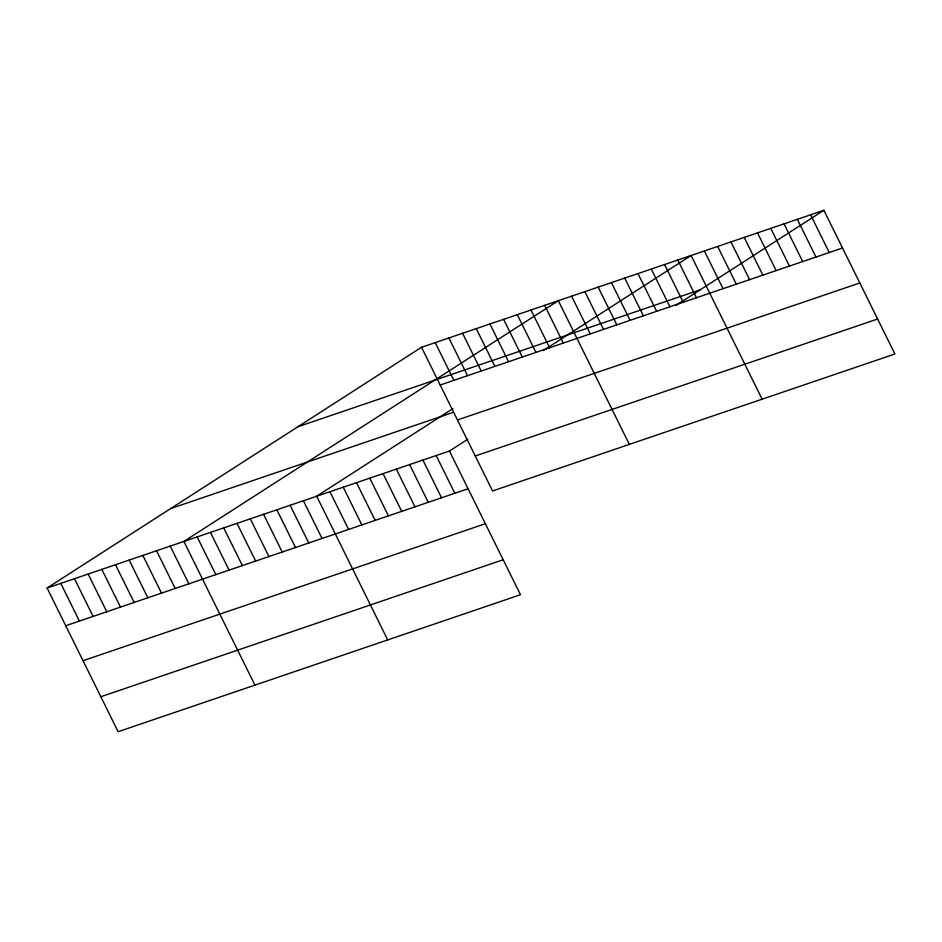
<?xml version="1.0" encoding="UTF-8"?>
<svg xmlns="http://www.w3.org/2000/svg" width="942" height="942" viewBox="0 0 942 942"><rect width="100%" height="100%" fill="white"/><g stroke="black" fill="none" stroke-linecap="round" stroke-linejoin="round"><path stroke-width="1.41" d="M47.1 588.02L449.452 451.03L520.467 594.72L118.115 731.71L47.1 588.02L421.533 347.28L823.885 210.29L894.9 353.98L492.548 490.97L421.533 347.28M452.972 408.604L316.677 496.234L387.692 639.924M543.24 350.565L691.11 255.494L762.125 399.184M449.452 451.03L467.75 439.255M676.015 305.361L823.885 210.29M297.966 426.726L700.318 289.736M440.173 385.007L842.525 248.005M170.667 508.574L453.514 412.266M457.459 419.967L859.811 282.977M475.263 455.999L877.614 319.008M65.74 625.735L468.092 488.745M83.026 660.707L485.377 523.717M100.829 696.739L503.181 559.748M810.603 214.811L829.243 252.527M797.332 219.333L815.972 257.048M784.05 223.855L802.69 261.57M770.768 228.376L789.42 266.091M757.498 232.886L776.137 270.613M744.215 237.408L762.855 275.135M730.945 241.929L749.585 279.656M717.663 246.451L736.303 284.178M704.381 250.972L723.032 288.699M677.828 260.016L696.468 297.743M664.557 264.537L683.197 302.264M651.275 269.059L669.915 306.774M637.993 273.58L656.645 311.296M624.723 278.102L643.362 315.817M611.44 282.624L630.08 320.339M598.158 287.145L616.81 324.86M584.888 291.667L603.528 329.382M571.606 296.177L590.257 333.904M629.35 444.4L558.335 300.698L183.902 541.438L254.917 685.14M544.653 305.361L563.292 343.076M530.97 310.012L549.61 347.739M517.288 314.675L535.939 352.402M503.617 319.338L522.257 357.053M489.934 323.989L508.574 361.716M476.252 328.652L494.891 366.367M462.569 333.303L481.221 371.03M448.887 337.966L467.538 375.681M435.216 342.617L453.856 380.344M436.17 455.551L454.821 493.267M422.899 460.073L441.539 497.788M409.617 464.594L428.257 502.31M396.335 469.104L414.986 506.831M383.064 473.626L401.704 511.353M369.782 478.147L388.434 515.875M356.512 482.669L375.151 520.396M343.229 487.191L361.869 524.918M329.947 491.712L348.599 529.439M303.395 500.755L322.034 538.483M290.124 505.277L308.764 542.992M276.842 509.799L295.482 547.514M263.56 514.32L282.211 552.036M250.289 518.842L268.929 556.557M237.007 523.363L255.647 561.079M223.737 527.873L242.377 565.6M210.455 532.395L229.094 570.122M197.172 536.916L215.824 574.644M170.219 546.101L188.859 583.816M156.537 550.752L175.177 588.479M142.854 555.415L161.506 593.142M129.184 560.066L147.823 597.793M115.501 564.729L134.141 602.456M101.818 569.392L120.458 607.107M88.136 574.043L106.787 611.77M74.465 578.706L93.105 616.421M60.783 583.357L79.422 621.084"/></g></svg>
